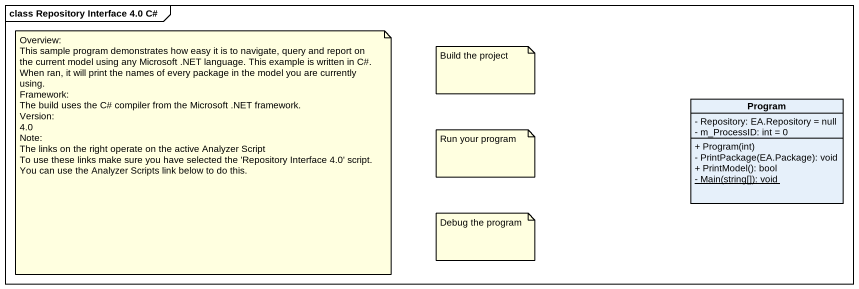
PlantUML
@startuml
mainframe class Repository Interface 4.0 C#
hide circle
hide empty members
skinparam classAttributeIconSize 0
class Program {
  - Repository: EA.Repository = null
  - m_ProcessID: int = 0
  + Program(int)
  - PrintPackage(EA.Package): void
  + PrintModel(): bool
  {static} - Main(string[]): void
}
note as N1
  Overview:
  This sample program demonstrates how easy it is to navigate, query and report on the current model using any Microsoft .NET language. This example is written in C#.
  When ran, it will print the names of every package in the model you are currently using.
  Framework:
  The build uses the C# compiler from the Microsoft .NET framework.
  Version:
  4.0
  Note:
  The links on the right operate on the active Analyzer Script
  To use these links make sure you have selected the 'Repository Interface 4.0' script.
  You can use the Analyzer Scripts link below to do this.
end note
note as N2
  Build the project
end note
note as N3
  Run your program
end note
note as N4
  Debug the program
end note
@enduml
